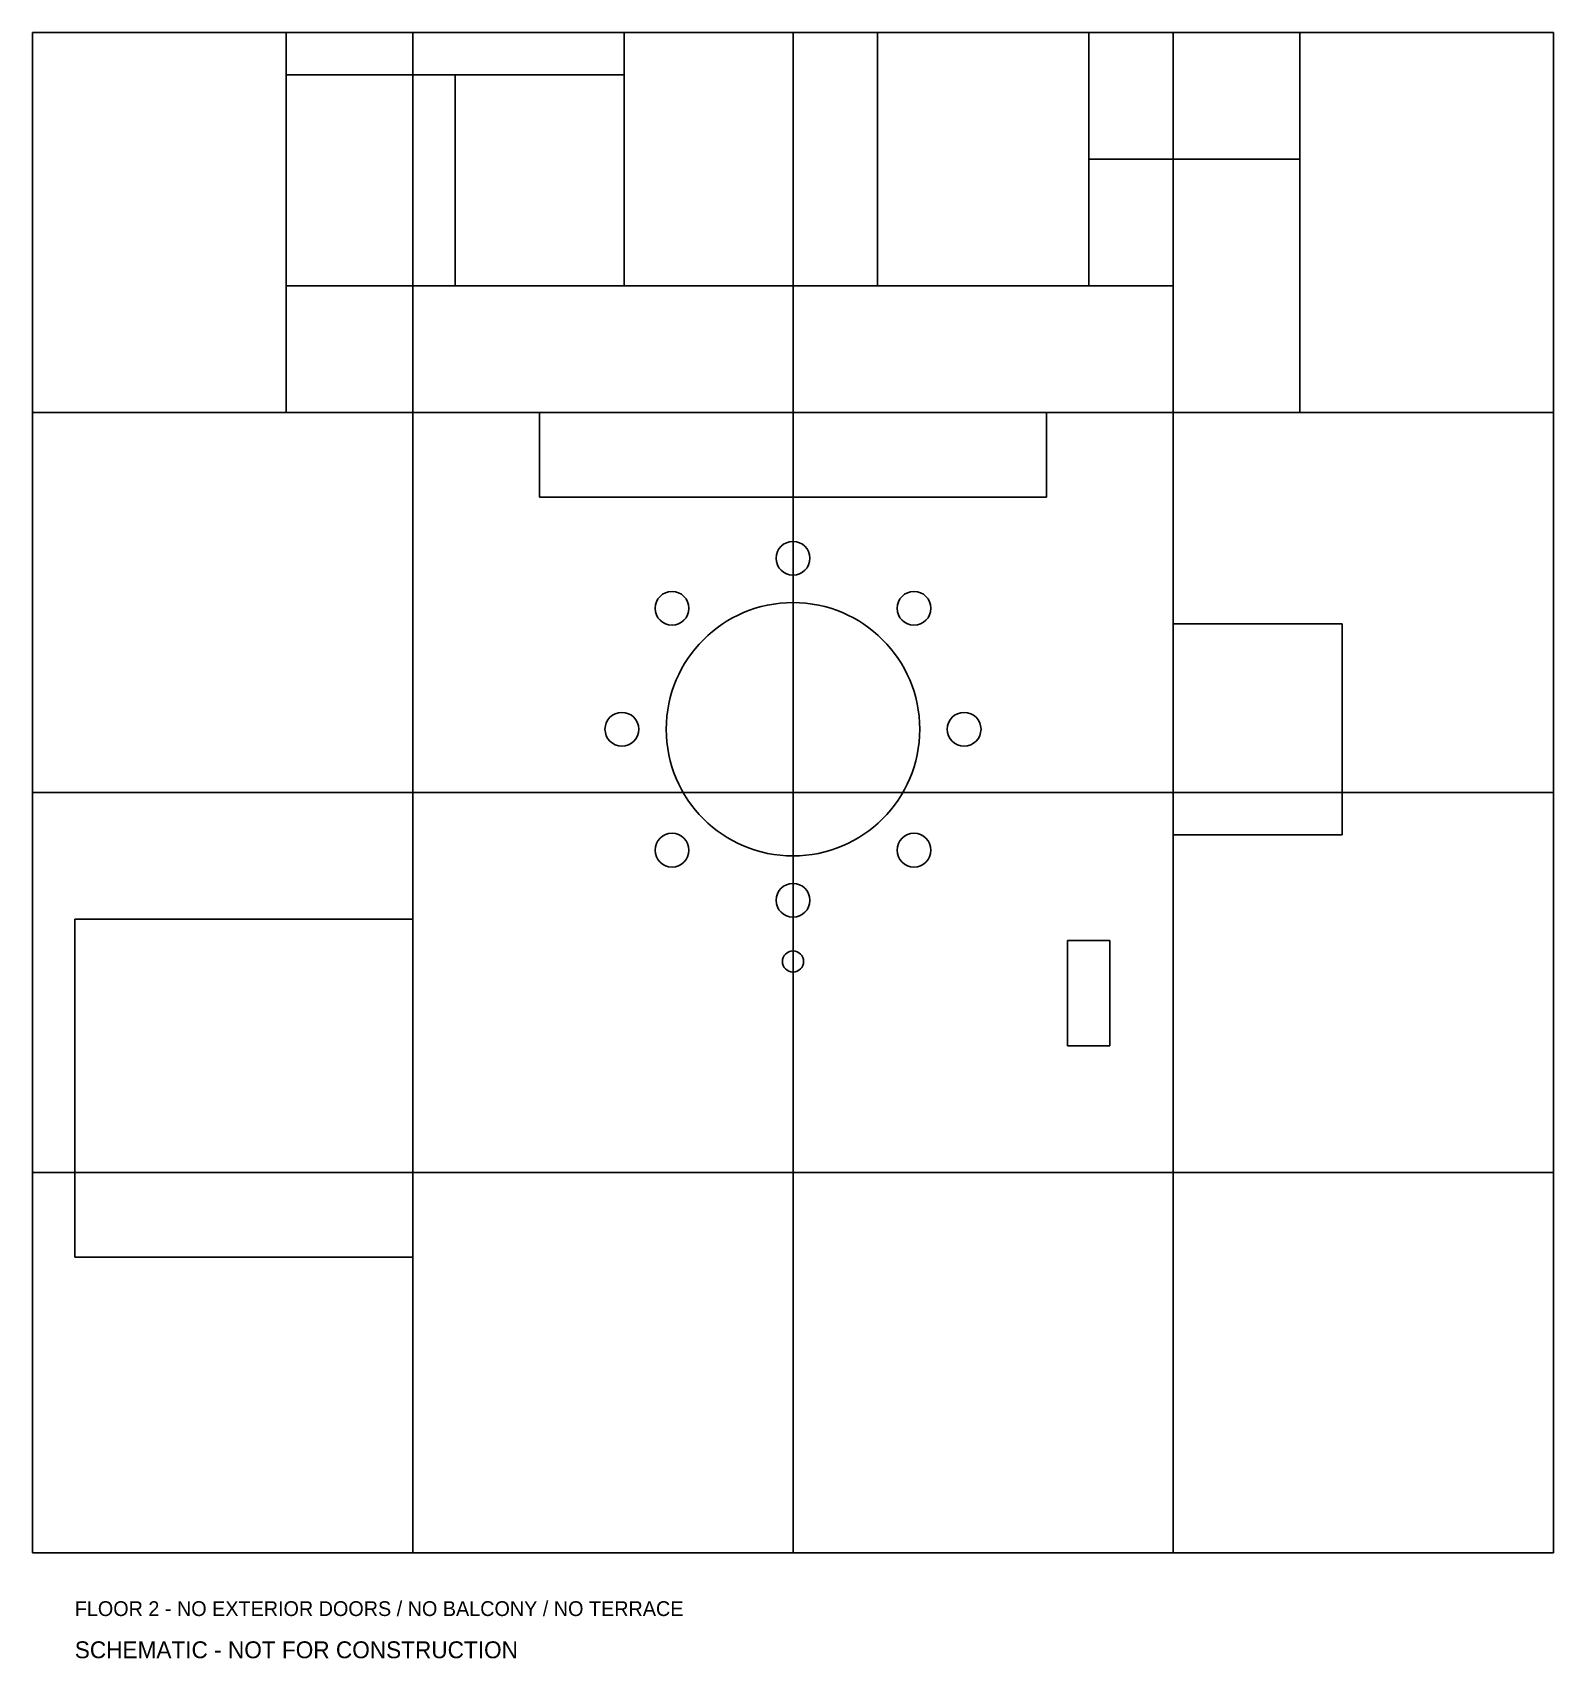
# Model space of a CAD drawing. Extents: x 0 to 72, y -5 to 72.
import ezdxf

# ---------------------------------------------------------------- set-up
doc = ezdxf.new("R2010")
doc.units = 0

msp = doc.modelspace()

# ---------------------------------------------------------------- linework, layer by layer
at = {"layer": 'A-ANNO'}
msp.add_circle((36, 28), 0.5, dxfattribs=at)
at = {"layer": 'A-FURN'}
for p, q in [((18, 30), (2, 30)), ((2, 30), (2, 14)), ((18, 14), (18, 30)), ((51, 29), (49, 29)), ((49, 29), (49, 24)), ((51, 24), (51, 29)), ((49, 24), (51, 24)), ((2, 14), (18, 14))]:
    msp.add_line(p, q, dxfattribs=at)
for centre, radius in [((36, 47.1), 0.8), ((30.272, 44.728), 0.8), ((41.728, 44.728), 0.8), ((36, 39), 6), ((27.9, 39), 0.8), ((44.1, 39), 0.8), ((30.272, 33.272), 0.8), ((41.728, 33.272), 0.8), ((36, 30.9), 0.8)]:
    msp.add_circle(centre, radius, dxfattribs=at)
at = {"layer": 'A-GLAZ'}
for p, q in [((0, 0), (0, 50)), ((72, 0), (72, 50)), ((0, 0), (72, 0))]:
    msp.add_line(p, q, dxfattribs=at)
at = {"layer": 'A-GRID'}
for p, q in [((0, 0), (0, 72)), ((0, 72), (72, 72)), ((18, 0), (18, 72)), ((36, 0), (36, 72)), ((54, 0), (54, 72)), ((72, 0), (72, 72)), ((0, 54), (72, 54)), ((0, 36), (72, 36)), ((0, 18), (72, 18)), ((0, 0), (72, 0))]:
    msp.add_line(p, q, dxfattribs=at)
at = {"layer": 'A-WALL'}
for p, q in [((72, 72), (0, 72)), ((0, 72), (0, 0)), ((12, 72), (0, 72)), ((0, 72), (0, 54)), ((12, 54), (12, 72)), ((40, 72), (28, 72)), ((28, 72), (28, 60)), ((40, 60), (40, 72)), ((50, 72), (40, 72)), ((40, 72), (40, 60)), ((50, 60), (50, 72)), ((60, 72), (50, 72)), ((50, 72), (50, 66)), ((72, 72), (60, 72)), ((60, 72), (60, 54)), ((60, 66), (60, 72)), ((72, 0), (72, 72)), ((72, 54), (72, 72)), ((20, 70), (12, 70)), ((12, 70), (12, 60)), ((20, 60), (20, 70)), ((28, 70), (20, 70)), ((20, 70), (20, 60)), ((28, 60), (28, 70)), ((54, 66), (50, 66)), ((50, 66), (50, 60)), ((50, 66), (60, 66)), ((54, 60), (54, 66)), ((12, 60), (20, 60)), ((20, 60), (28, 60)), ((28, 60), (40, 60)), ((40, 60), (50, 60)), ((50, 60), (54, 60)), ((0, 54), (12, 54)), ((48, 54), (24, 54)), ((24, 54), (24, 50)), ((48, 50), (48, 54)), ((60, 54), (72, 54)), ((24, 50), (48, 50)), ((62, 44), (54, 44)), ((54, 44), (54, 34)), ((62, 34), (62, 44)), ((54, 34), (62, 34)), ((0, 0), (72, 0))]:
    msp.add_line(p, q, dxfattribs=at)

# ---------------------------------------------------------------- texts
at = {"layer": 'A-ANNO'}
for s, height, p in [('FLOOR 2 - NO EXTERIOR DOORS / NO BALCONY / NO TERRACE', 0.7, (2, -3)), ('SCHEMATIC - NOT FOR CONSTRUCTION', 0.8, (2, -5))]:
    msp.add_text(s, height=height, dxfattribs=at).set_placement(p)

doc.saveas('drawing.dxf')
